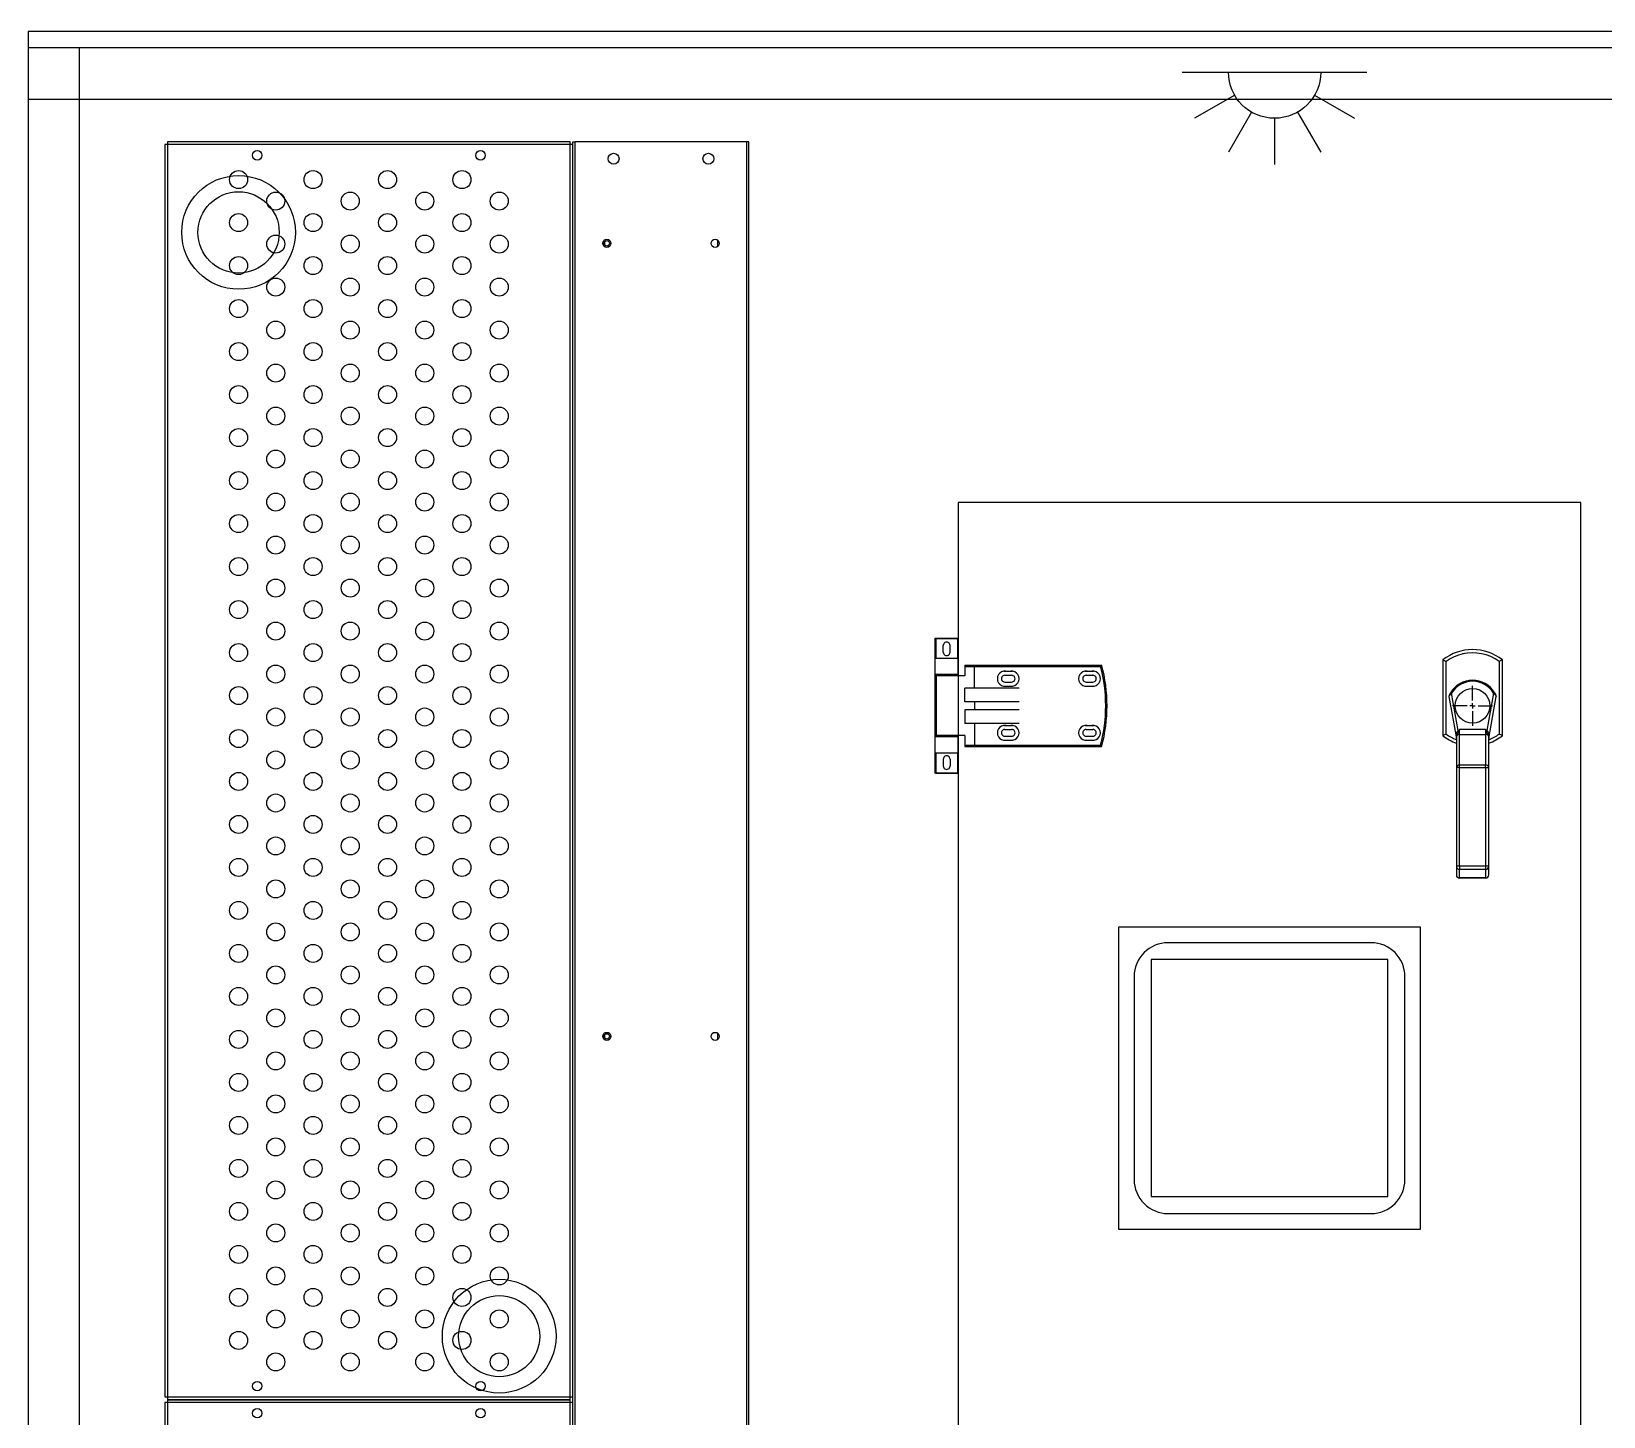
# Model space of a CAD drawing. Header units: millimetres. Extents: x -7350 to 21750, y -6100 to 14306.
# Drawn here: x 2114 to 3276, y 1087 to 2110 of the extents above; entities that cross this region are included whole.
import ezdxf

# ---------------------------------------------------------------- set-up
doc = ezdxf.new("R2010")
doc.units = ezdxf.units.MM
for name, color, linetype in [('____', 7, 'Continuous'), ('Dim', 1, 'Continuous'), ('M01014285018', 7, 'Continuous'), ('M01014285022', 7, 'Continuous'), ('M01024100014-13M', 7, 'Continuous'), ('McDoor', 7, 'Continuous'), ('McFrame', 7, 'Continuous'), ('McPipe', 7, 'Continuous')]:
    doc.layers.add(name, color=color, linetype=linetype)

# ---------------------------------------------------------------- blocks, each defined once
blk = doc.blocks.new('M01014289622')
for p, q in [((301.5, 990.5, 0), (0, 990.5, 0)), ((0, 990.5, 0), (0, 2, 0)), ((299.5, 992.5, 0), (2, 992.5, 0)), ((2, 992.5, 0), (2, 0, 0)), ((299.5, 0, 0), (299.5, 992.5, 0)), ((301.5, 2, 0), (301.5, 990.5, 0)), ((0, 2, 0), (301.5, 2, 0)), ((2, 0, 0), (299.5, 0, 0))]:
    blk.add_line(p, q)
for centre, radius in [((68.25, 982.5, 0), 3.5), ((233.25, 982.5, 0), 3.5), ((54.5, 964.5625, 0), 6.66), ((109.5, 964.5625, 0), 6.66), ((164.5, 964.5625, 0), 6.66), ((219.5, 964.5625, 0), 6.66), ((82, 948.6875, 0), 6.66), ((137, 948.6875, 0), 6.66), ((192, 948.6875, 0), 6.66), ((247, 948.6875, 0), 6.66), ((54.5, 932.8125, 0), 6.66), ((109.5, 932.8125, 0), 6.66), ((164.5, 932.8125, 0), 6.66), ((219.5, 932.8125, 0), 6.66), ((82, 916.9375, 0), 6.66), ((137, 916.9375, 0), 6.66), ((192, 916.9375, 0), 6.66), ((247, 916.9375, 0), 6.66), ((54.5, 901.0625, 0), 6.66), ((109.5, 901.0625, 0), 6.66), ((164.5, 901.0625, 0), 6.66), ((219.5, 901.0625, 0), 6.66), ((82, 885.1875, 0), 6.66), ((137, 885.1875, 0), 6.66), ((192, 885.1875, 0), 6.66), ((247, 885.1875, 0), 6.66), ((54.5, 869.3125, 0), 6.66), ((109.5, 869.3125, 0), 6.66), ((164.5, 869.3125, 0), 6.66), ((219.5, 869.3125, 0), 6.66), ((82, 853.4375, 0), 6.66), ((137, 853.4375, 0), 6.66), ((192, 853.4375, 0), 6.66), ((247, 853.4375, 0), 6.66), ((54.5, 837.5625, 0), 6.66), ((109.5, 837.5625, 0), 6.66), ((164.5, 837.5625, 0), 6.66), ((219.5, 837.5625, 0), 6.66), ((82, 821.6875, 0), 6.66), ((137, 821.6875, 0), 6.66), ((192, 821.6875, 0), 6.66), ((247, 821.6875, 0), 6.66), ((54.5, 805.8125, 0), 6.66), ((109.5, 805.8125, 0), 6.66), ((164.5, 805.8125, 0), 6.66), ((219.5, 805.8125, 0), 6.66), ((82, 789.9375, 0), 6.66), ((137, 789.9375, 0), 6.66), ((192, 789.9375, 0), 6.66), ((247, 789.9375, 0), 6.66), ((54.5, 774.0625, 0), 6.66), ((109.5, 774.0625, 0), 6.66), ((164.5, 774.0625, 0), 6.66), ((219.5, 774.0625, 0), 6.66), ((82, 758.1875, 0), 6.66), ((137, 758.1875, 0), 6.66), ((192, 758.1875, 0), 6.66), ((247, 758.1875, 0), 6.66), ((54.5, 742.3125, 0), 6.66), ((109.5, 742.3125, 0), 6.66), ((164.5, 742.3125, 0), 6.66), ((219.5, 742.3125, 0), 6.66), ((82, 726.4375, 0), 6.66), ((137, 726.4375, 0), 6.66), ((192, 726.4375, 0), 6.66), ((247, 726.4375, 0), 6.66), ((54.5, 710.5625, 0), 6.66), ((109.5, 710.5625, 0), 6.66), ((164.5, 710.5625, 0), 6.66), ((219.5, 710.5625, 0), 6.66), ((82, 694.6875, 0), 6.66), ((137, 694.6875, 0), 6.66), ((192, 694.6875, 0), 6.66), ((247, 694.6875, 0), 6.66), ((54.5, 678.8125, 0), 6.66), ((109.5, 678.8125, 0), 6.66), ((164.5, 678.8125, 0), 6.66), ((219.5, 678.8125, 0), 6.66), ((82, 662.9375, 0), 6.66), ((137, 662.9375, 0), 6.66), ((192, 662.9375, 0), 6.66), ((247, 662.9375, 0), 6.66), ((54.5, 647.0625, 0), 6.66), ((109.5, 647.0625, 0), 6.66), ((164.5, 647.0625, 0), 6.66), ((219.5, 647.0625, 0), 6.66), ((82, 631.1875, 0), 6.66), ((137, 631.1875, 0), 6.66), ((192, 631.1875, 0), 6.66), ((247, 631.1875, 0), 6.66), ((54.5, 615.3125, 0), 6.66), ((109.5, 615.3125, 0), 6.66), ((164.5, 615.3125, 0), 6.66), ((219.5, 615.3125, 0), 6.66), ((82, 599.4375, 0), 6.66), ((137, 599.4375, 0), 6.66), ((192, 599.4375, 0), 6.66), ((247, 599.4375, 0), 6.66), ((54.5, 583.5625, 0), 6.66), ((109.5, 583.5625, 0), 6.66), ((164.5, 583.5625, 0), 6.66), ((219.5, 583.5625, 0), 6.66), ((82, 567.6875, 0), 6.66), ((137, 567.6875, 0), 6.66), ((192, 567.6875, 0), 6.66), ((247, 567.6875, 0), 6.66), ((54.5, 551.8125, 0), 6.66), ((109.5, 551.8125, 0), 6.66), ((164.5, 551.8125, 0), 6.66), ((219.5, 551.8125, 0), 6.66), ((82, 535.9375, 0), 6.66), ((137, 535.9375, 0), 6.66), ((192, 535.9375, 0), 6.66), ((247, 535.9375, 0), 6.66), ((54.5, 520.0625, 0), 6.66), ((109.5, 520.0625, 0), 6.66), ((164.5, 520.0625, 0), 6.66), ((219.5, 520.0625, 0), 6.66), ((82, 504.1875, 0), 6.66), ((137, 504.1875, 0), 6.66), ((192, 504.1875, 0), 6.66), ((247, 504.1875, 0), 6.66), ((54.5, 488.3125, 0), 6.66), ((109.5, 488.3125, 0), 6.66), ((164.5, 488.3125, 0), 6.66), ((219.5, 488.3125, 0), 6.66), ((82, 472.4375, 0), 6.66), ((137, 472.4375, 0), 6.66), ((192, 472.4375, 0), 6.66), ((247, 472.4375, 0), 6.66), ((54.5, 456.5625, 0), 6.66), ((109.5, 456.5625, 0), 6.66), ((164.5, 456.5625, 0), 6.66), ((219.5, 456.5625, 0), 6.66), ((82, 440.6875, 0), 6.66), ((137, 440.6875, 0), 6.66), ((192, 440.6875, 0), 6.66), ((247, 440.6875, 0), 6.66), ((54.5, 424.8125, 0), 6.66), ((109.5, 424.8125, 0), 6.66), ((164.5, 424.8125, 0), 6.66), ((219.5, 424.8125, 0), 6.66), ((82, 408.9375, 0), 6.66), ((137, 408.9375, 0), 6.66), ((192, 408.9375, 0), 6.66), ((247, 408.9375, 0), 6.66), ((54.5, 393.0625, 0), 6.66), ((109.5, 393.0625, 0), 6.66), ((164.5, 393.0625, 0), 6.66), ((219.5, 393.0625, 0), 6.66), ((82, 377.1875, 0), 6.66), ((137, 377.1875, 0), 6.66), ((192, 377.1875, 0), 6.66), ((247, 377.1875, 0), 6.66), ((54.5, 361.3125, 0), 6.66), ((109.5, 361.3125, 0), 6.66), ((164.5, 361.3125, 0), 6.66), ((219.5, 361.3125, 0), 6.66), ((82, 345.4375, 0), 6.66), ((137, 345.4375, 0), 6.66), ((192, 345.4375, 0), 6.66), ((247, 345.4375, 0), 6.66), ((54.5, 329.5625, 0), 6.66), ((109.5, 329.5625, 0), 6.66), ((164.5, 329.5625, 0), 6.66), ((219.5, 329.5625, 0), 6.66), ((82, 313.6875, 0), 6.66), ((137, 313.6875, 0), 6.66), ((192, 313.6875, 0), 6.66), ((247, 313.6875, 0), 6.66), ((54.5, 297.8125, 0), 6.66), ((109.5, 297.8125, 0), 6.66), ((164.5, 297.8125, 0), 6.66), ((219.5, 297.8125, 0), 6.66), ((82, 281.9375, 0), 6.66), ((137, 281.9375, 0), 6.66), ((192, 281.9375, 0), 6.66), ((247, 281.9375, 0), 6.66), ((54.5, 266.0625, 0), 6.66), ((109.5, 266.0625, 0), 6.66), ((164.5, 266.0625, 0), 6.66), ((219.5, 266.0625, 0), 6.66), ((82, 250.1875, 0), 6.66), ((137, 250.1875, 0), 6.66), ((192, 250.1875, 0), 6.66), ((247, 250.1875, 0), 6.66), ((54.5, 234.3125, 0), 6.66), ((109.5, 234.3125, 0), 6.66), ((164.5, 234.3125, 0), 6.66), ((219.5, 234.3125, 0), 6.66), ((82, 218.4375, 0), 6.66), ((137, 218.4375, 0), 6.66), ((192, 218.4375, 0), 6.66), ((247, 218.4375, 0), 6.66), ((54.5, 202.5625, 0), 6.66), ((109.5, 202.5625, 0), 6.66), ((164.5, 202.5625, 0), 6.66), ((219.5, 202.5625, 0), 6.66), ((82, 186.6875, 0), 6.66), ((137, 186.6875, 0), 6.66), ((192, 186.6875, 0), 6.66), ((247, 186.6875, 0), 6.66), ((54.5, 170.8125, 0), 6.66), ((109.5, 170.8125, 0), 6.66), ((164.5, 170.8125, 0), 6.66), ((219.5, 170.8125, 0), 6.66), ((82, 154.9375, 0), 6.66), ((137, 154.9375, 0), 6.66), ((192, 154.9375, 0), 6.66), ((247, 154.9375, 0), 6.66), ((54.5, 139.0625, 0), 6.66), ((109.5, 139.0625, 0), 6.66), ((164.5, 139.0625, 0), 6.66), ((219.5, 139.0625, 0), 6.66), ((82, 123.1875, 0), 6.66), ((137, 123.1875, 0), 6.66), ((192, 123.1875, 0), 6.66), ((247, 123.1875, 0), 6.66), ((54.5, 107.3125, 0), 6.66), ((109.5, 107.3125, 0), 6.66), ((164.5, 107.3125, 0), 6.66), ((219.5, 107.3125, 0), 6.66), ((82, 91.4375, 0), 6.66), ((137, 91.4375, 0), 6.66), ((192, 91.4375, 0), 6.66), ((247, 91.4375, 0), 6.66), ((54.5, 75.5625, 0), 6.66), ((109.5, 75.5625, 0), 6.66), ((164.5, 75.5625, 0), 6.66), ((219.5, 75.5625, 0), 6.66), ((82, 59.6875, 0), 6.66), ((137, 59.6875, 0), 6.66), ((192, 59.6875, 0), 6.66), ((247, 59.6875, 0), 6.66), ((54.5, 43.8125, 0), 6.66), ((109.5, 43.8125, 0), 6.66), ((164.5, 43.8125, 0), 6.66), ((219.5, 43.8125, 0), 6.66), ((82, 27.9375, 0), 6.66), ((137, 27.9375, 0), 6.66), ((192, 27.9375, 0), 6.66), ((247, 27.9375, 0), 6.66), ((68.25, 10, 0), 3.5), ((233.25, 10, 0), 3.5)]:
    blk.add_circle(centre, radius)
blk = doc.blocks.new('M01014286929')
for p, q in [((299.5, 929, 0), (2, 929, 0)), ((2, 929, 0), (2, 0, 0)), ((299.5, 0, 0), (299.5, 929, 0)), ((301.5, 927, 0), (0, 927, 0)), ((0, 927, 0), (0, 2, 0)), ((301.5, 2, 0), (301.5, 927, 0)), ((0, 2, 0), (301.5, 2, 0)), ((2, 0, 0), (299.5, 0, 0))]:
    blk.add_line(p, q)
for centre, radius in [((68.25, 919, 0), 3.5), ((233.25, 919, 0), 3.5), ((54.5, 901.0625, 0), 6.66), ((109.5, 901.0625, 0), 6.66), ((164.5, 901.0625, 0), 6.66), ((219.5, 901.0625, 0), 6.66), ((82, 885.1875, 0), 6.66), ((137, 885.1875, 0), 6.66), ((192, 885.1875, 0), 6.66), ((247, 885.1875, 0), 6.66), ((54.5, 869.3125, 0), 6.66), ((109.5, 869.3125, 0), 6.66), ((164.5, 869.3125, 0), 6.66), ((219.5, 869.3125, 0), 6.66), ((82, 853.4375, 0), 6.66), ((137, 853.4375, 0), 6.66), ((192, 853.4375, 0), 6.66), ((247, 853.4375, 0), 6.66), ((54.5, 837.5625, 0), 6.66), ((109.5, 837.5625, 0), 6.66), ((164.5, 837.5625, 0), 6.66), ((219.5, 837.5625, 0), 6.66), ((82, 821.6875, 0), 6.66), ((137, 821.6875, 0), 6.66), ((192, 821.6875, 0), 6.66), ((247, 821.6875, 0), 6.66), ((54.5, 805.8125, 0), 6.66), ((109.5, 805.8125, 0), 6.66), ((164.5, 805.8125, 0), 6.66), ((219.5, 805.8125, 0), 6.66), ((82, 789.9375, 0), 6.66), ((137, 789.9375, 0), 6.66), ((192, 789.9375, 0), 6.66), ((247, 789.9375, 0), 6.66), ((54.5, 774.0625, 0), 6.66), ((109.5, 774.0625, 0), 6.66), ((164.5, 774.0625, 0), 6.66), ((219.5, 774.0625, 0), 6.66), ((82, 758.1875, 0), 6.66), ((137, 758.1875, 0), 6.66), ((192, 758.1875, 0), 6.66), ((247, 758.1875, 0), 6.66), ((54.5, 742.3125, 0), 6.66), ((109.5, 742.3125, 0), 6.66), ((164.5, 742.3125, 0), 6.66), ((219.5, 742.3125, 0), 6.66), ((82, 726.4375, 0), 6.66), ((137, 726.4375, 0), 6.66), ((192, 726.4375, 0), 6.66), ((247, 726.4375, 0), 6.66), ((54.5, 710.5625, 0), 6.66), ((109.5, 710.5625, 0), 6.66), ((164.5, 710.5625, 0), 6.66), ((219.5, 710.5625, 0), 6.66), ((82, 694.6875, 0), 6.66), ((137, 694.6875, 0), 6.66), ((192, 694.6875, 0), 6.66), ((247, 694.6875, 0), 6.66), ((54.5, 678.8125, 0), 6.66), ((109.5, 678.8125, 0), 6.66), ((164.5, 678.8125, 0), 6.66), ((219.5, 678.8125, 0), 6.66), ((82, 662.9375, 0), 6.66), ((137, 662.9375, 0), 6.66), ((192, 662.9375, 0), 6.66), ((247, 662.9375, 0), 6.66), ((54.5, 647.0625, 0), 6.66), ((109.5, 647.0625, 0), 6.66), ((164.5, 647.0625, 0), 6.66), ((219.5, 647.0625, 0), 6.66), ((82, 631.1875, 0), 6.66), ((137, 631.1875, 0), 6.66), ((192, 631.1875, 0), 6.66), ((247, 631.1875, 0), 6.66), ((54.5, 615.3125, 0), 6.66), ((109.5, 615.3125, 0), 6.66), ((164.5, 615.3125, 0), 6.66), ((219.5, 615.3125, 0), 6.66), ((82, 599.4375, 0), 6.66), ((137, 599.4375, 0), 6.66), ((192, 599.4375, 0), 6.66), ((247, 599.4375, 0), 6.66), ((54.5, 583.5625, 0), 6.66), ((109.5, 583.5625, 0), 6.66), ((164.5, 583.5625, 0), 6.66), ((219.5, 583.5625, 0), 6.66), ((82, 567.6875, 0), 6.66), ((137, 567.6875, 0), 6.66), ((192, 567.6875, 0), 6.66), ((247, 567.6875, 0), 6.66), ((54.5, 551.8125, 0), 6.66), ((109.5, 551.8125, 0), 6.66), ((164.5, 551.8125, 0), 6.66), ((219.5, 551.8125, 0), 6.66), ((82, 535.9375, 0), 6.66), ((137, 535.9375, 0), 6.66), ((192, 535.9375, 0), 6.66), ((247, 535.9375, 0), 6.66), ((54.5, 520.0625, 0), 6.66), ((109.5, 520.0625, 0), 6.66), ((164.5, 520.0625, 0), 6.66), ((219.5, 520.0625, 0), 6.66), ((82, 504.1875, 0), 6.66), ((137, 504.1875, 0), 6.66), ((192, 504.1875, 0), 6.66), ((247, 504.1875, 0), 6.66), ((54.5, 488.3125, 0), 6.66), ((109.5, 488.3125, 0), 6.66), ((164.5, 488.3125, 0), 6.66), ((219.5, 488.3125, 0), 6.66), ((82, 472.4375, 0), 6.66), ((137, 472.4375, 0), 6.66), ((192, 472.4375, 0), 6.66), ((247, 472.4375, 0), 6.66), ((54.5, 456.5625, 0), 6.66), ((109.5, 456.5625, 0), 6.66), ((164.5, 456.5625, 0), 6.66), ((219.5, 456.5625, 0), 6.66), ((82, 440.6875, 0), 6.66), ((137, 440.6875, 0), 6.66), ((192, 440.6875, 0), 6.66), ((247, 440.6875, 0), 6.66), ((54.5, 424.8125, 0), 6.66), ((109.5, 424.8125, 0), 6.66), ((164.5, 424.8125, 0), 6.66), ((219.5, 424.8125, 0), 6.66), ((82, 408.9375, 0), 6.66), ((137, 408.9375, 0), 6.66), ((192, 408.9375, 0), 6.66), ((247, 408.9375, 0), 6.66), ((54.5, 393.0625, 0), 6.66), ((109.5, 393.0625, 0), 6.66), ((164.5, 393.0625, 0), 6.66), ((219.5, 393.0625, 0), 6.66), ((82, 377.1875, 0), 6.66), ((137, 377.1875, 0), 6.66), ((192, 377.1875, 0), 6.66), ((247, 377.1875, 0), 6.66), ((54.5, 361.3125, 0), 6.66), ((109.5, 361.3125, 0), 6.66), ((164.5, 361.3125, 0), 6.66), ((219.5, 361.3125, 0), 6.66), ((82, 345.4375, 0), 6.66), ((137, 345.4375, 0), 6.66), ((192, 345.4375, 0), 6.66), ((247, 345.4375, 0), 6.66), ((54.5, 329.5625, 0), 6.66), ((109.5, 329.5625, 0), 6.66), ((164.5, 329.5625, 0), 6.66), ((219.5, 329.5625, 0), 6.66), ((82, 313.6875, 0), 6.66), ((137, 313.6875, 0), 6.66), ((192, 313.6875, 0), 6.66), ((247, 313.6875, 0), 6.66), ((54.5, 297.8125, 0), 6.66), ((109.5, 297.8125, 0), 6.66), ((164.5, 297.8125, 0), 6.66), ((219.5, 297.8125, 0), 6.66), ((82, 281.9375, 0), 6.66), ((137, 281.9375, 0), 6.66), ((192, 281.9375, 0), 6.66), ((247, 281.9375, 0), 6.66), ((54.5, 266.0625, 0), 6.66), ((109.5, 266.0625, 0), 6.66), ((164.5, 266.0625, 0), 6.66), ((219.5, 266.0625, 0), 6.66), ((82, 250.1875, 0), 6.66), ((137, 250.1875, 0), 6.66), ((192, 250.1875, 0), 6.66), ((247, 250.1875, 0), 6.66), ((54.5, 234.3125, 0), 6.66), ((109.5, 234.3125, 0), 6.66), ((164.5, 234.3125, 0), 6.66), ((219.5, 234.3125, 0), 6.66), ((82, 218.4375, 0), 6.66), ((137, 218.4375, 0), 6.66), ((192, 218.4375, 0), 6.66), ((247, 218.4375, 0), 6.66), ((54.5, 202.5625, 0), 6.66), ((109.5, 202.5625, 0), 6.66), ((164.5, 202.5625, 0), 6.66), ((219.5, 202.5625, 0), 6.66), ((82, 186.6875, 0), 6.66), ((137, 186.6875, 0), 6.66), ((192, 186.6875, 0), 6.66), ((247, 186.6875, 0), 6.66), ((54.5, 170.8125, 0), 6.66), ((109.5, 170.8125, 0), 6.66), ((164.5, 170.8125, 0), 6.66), ((219.5, 170.8125, 0), 6.66), ((82, 154.9375, 0), 6.66), ((137, 154.9375, 0), 6.66), ((192, 154.9375, 0), 6.66), ((247, 154.9375, 0), 6.66), ((54.5, 139.0625, 0), 6.66), ((109.5, 139.0625, 0), 6.66), ((164.5, 139.0625, 0), 6.66), ((219.5, 139.0625, 0), 6.66), ((82, 123.1875, 0), 6.66), ((137, 123.1875, 0), 6.66), ((192, 123.1875, 0), 6.66), ((247, 123.1875, 0), 6.66), ((54.5, 107.3125, 0), 6.66), ((109.5, 107.3125, 0), 6.66), ((164.5, 107.3125, 0), 6.66), ((219.5, 107.3125, 0), 6.66), ((82, 91.4375, 0), 6.66), ((137, 91.4375, 0), 6.66), ((192, 91.4375, 0), 6.66), ((247, 91.4375, 0), 6.66), ((54.5, 75.5625, 0), 6.66), ((109.5, 75.5625, 0), 6.66), ((164.5, 75.5625, 0), 6.66), ((219.5, 75.5625, 0), 6.66), ((82, 59.6875, 0), 6.66), ((137, 59.6875, 0), 6.66), ((192, 59.6875, 0), 6.66), ((247, 59.6875, 0), 6.66), ((54.5, 43.8125, 0), 6.66), ((109.5, 43.8125, 0), 6.66), ((164.5, 43.8125, 0), 6.66), ((219.5, 43.8125, 0), 6.66), ((82, 27.9375, 0), 6.66), ((137, 27.9375, 0), 6.66), ((192, 27.9375, 0), 6.66), ((247, 27.9375, 0), 6.66), ((68.25, 10, 0), 3.5), ((233.25, 10, 0), 3.5)]:
    blk.add_circle(centre, radius)
blk = doc.blocks.new('84_Eliminate_16M')
at = {"layer": 'M01014285018', "color": 7, "linetype": 'Continuous'}
for p, q in [((0, 0, 0), (0, 1921.5, 0)), ((0, 1921.5, 0), (1.5, 1921.5, 0)), ((128.5, 1921.5, 0), (1.5, 1921.5, 0)), ((1.5, 1921.5, 0), (1.5, 1921.5, 0)), ((1.5, 0, 0), (1.5, 1921.5, 0)), ((130, 1921.5, 0), (128.5, 1921.5, 0)), ((128.5, 1921.5, 0), (128.5, 1921.5, 0)), ((128.5, 0, 0), (128.5, 1921.5, 0)), ((130, 0, 0), (130, 1921.5, 0))]:
    blk.add_line(p, q, dxfattribs=at)
for centre, radius in [((30, 1909, 0), 4), ((100, 1909, 0), 4), ((25, 1846.5, 0), 3), ((105, 1846.5, 0), 3), ((25, 1260.8, 0), 3), ((105, 1260.8, 0), 3)]:
    blk.add_circle(centre, radius, dxfattribs=at)
at = {"layer": 'M01014285022', "color": 7, "linetype": 'Continuous'}
for centre in [(25, 1846.5, 0), (25, 1260.8, 0)]:
    blk.add_circle(centre, 2, dxfattribs=at)
at = {"layer": 'M01024100014-13M', "color": 7, "linetype": 'Continuous'}
for p, q in [((23.2, 1847.3, 0), (23.2, 1845.7, 0)), ((106.8, 1848.9, 0), (106.8, 1844.1, 0)), ((23.2, 1261.5, 0), (23.2, 1260, 0)), ((106.8, 1263.1, 0), (106.8, 1258.4, 0))]:
    blk.add_line(p, q, dxfattribs=at)
blk = doc.blocks.new('MXE-B Mid G-Door_3_1750')
at = {"color": 7, "linetype": 'Continuous'}
for p, q in [((460, 1750), (0, 1750)), ((0, 1750), (0, 0)), ((460, 0), (460, 1750))]:
    blk.add_line(p, q, dxfattribs=at)
at = {"color": 7, "linetype": 'Continuous', "lineweight": 25, "extrusion": (-1.22461e-16, 0, -1)}
for p, q in [((-17, 1550.5), (-17, 1649.5)), ((-16.5, 1649.5), (-17, 1649.5)), ((-16.5, 1650), (-0.5, 1650)), ((-16.5, 1649.5), (-16.5, 1650)), ((-0.5, 1649.5), (-16.5, 1649.5)), ((-16.5, 1649.5), (-16.5, 1635)), ((-16.5, 1623), (-16.5, 1577)), ((-16.5, 1565), (-16.5, 1550.5)), ((-17, 1550.5), (-16.5, 1550.5)), ((-16.5, 1550.5), (-0.5, 1550.5)), ((-16.5, 1550), (-16.5, 1550.5)), ((-0.5, 1550), (-16.5, 1550))]:
    blk.add_line(p, q, dxfattribs=at)
at = {"color": 7, "linetype": 'Continuous', "lineweight": 25, "extrusion": (1.22461e-16, 0, -1)}
for p, q in [((-0.5, 1649.5), (-0.5, 1650)), ((-0.5, 1649.5), (-0.5, 1635)), ((-0.5, 1649.5), (0, 1649.5)), ((0, 1622), (0, 1649.5)), ((-0.5, 1623), (-0.5, 1622)), ((-0.5, 1578), (-0.5, 1577)), ((0, 1550.5), (0, 1578)), ((-0.5, 1565), (-0.5, 1550.5)), ((-0.5, 1550), (-0.5, 1550.5)), ((0, 1550.5), (-0.5, 1550.5))]:
    blk.add_line(p, q, dxfattribs=at)
for p, q in [((-11, 1639.5), (-11, 1644.5)), ((-6, 1639.5), (-6, 1644.5)), ((0, 1635), (-17, 1635)), ((5, 1630), (5, 1622)), ((5, 1630), (106, 1630)), ((5, 1629), (105.3, 1629)), ((12, 1613), (12, 1630)), ((358, 1633.9), (358, 1577.9)), ((360.4, 1579.1), (360.4, 1632.7)), ((399.6, 1632.7), (399.6, 1579.1)), ((402, 1577.9), (402, 1633.9)), ((0, 1623), (-17, 1623)), ((-16, 1578), (-16, 1622)), ((5, 1622), (-16, 1622)), ((33.8, 1625.5), (40.2, 1625.5)), ((33.8, 1614.5), (40.2, 1614.5)), ((34.5, 1622.5), (39.5, 1622.5)), ((34.5, 1617.5), (39.5, 1617.5)), ((93.8, 1625.5), (100.2, 1625.5)), ((93.8, 1614.5), (100.2, 1614.5)), ((94.5, 1622.5), (99.5, 1622.5)), ((94.5, 1617.5), (99.5, 1617.5)), ((5, 1603), (5, 1613)), ((45, 1613), (5, 1613)), ((45, 1603), (5, 1603)), ((12, 1603), (12, 1597)), ((362.5, 1606.9), (368, 1575.8)), ((369.4, 1581.7), (364.5, 1609.4)), ((395.5, 1609.4), (390.6, 1581.7)), ((392, 1575.8), (397.5, 1606.9)), ((5, 1597), (5, 1587)), ((45, 1597), (5, 1597)), ((45, 1587), (5, 1587)), ((12, 1587), (12, 1570)), ((33.8, 1585.5), (40.2, 1585.5)), ((34.5, 1582.5), (39.5, 1582.5)), ((93.8, 1585.5), (100.2, 1585.5)), ((94.5, 1582.5), (99.5, 1582.5)), ((389.6, 1582.4), (370.4, 1582.4)), ((370.4, 1578.7), (370.4, 1582.4)), ((389.6, 1582.4), (389.6, 1578.7)), ((0, 1577), (-17, 1577)), ((5, 1578), (-16, 1578)), ((5, 1578), (5, 1570)), ((5, 1571), (105.3, 1571)), ((5, 1570), (106, 1570)), ((33.8, 1574.5), (40.2, 1574.5)), ((34.5, 1577.5), (39.5, 1577.5)), ((93.8, 1574.5), (100.2, 1574.5)), ((94.5, 1577.5), (99.5, 1577.5)), ((368, 1577.6), (368, 1576.9)), ((368, 1576.9), (368, 1554.3)), ((370.4, 1578.7), (389.6, 1578.7)), ((370.4, 1556.2), (370.4, 1578.7)), ((389.6, 1578.7), (389.6, 1556.2)), ((392, 1575.8), (392.2, 1578)), ((392, 1576.9), (392, 1577.6)), ((392, 1554.3), (392, 1576.9)), ((0, 1565), (-17, 1565)), ((-11, 1560.5), (-11, 1555.5)), ((-6, 1560.5), (-6, 1555.5)), ((389.6, 1556.2), (370.4, 1556.2)), ((370.4, 1554.3), (370.4, 1556.2)), ((389.6, 1554.3), (389.6, 1556.2)), ((368, 1554.3), (368, 1481.5)), ((370.4, 1554.3), (368, 1554.3)), ((370.4, 1554.3), (389.6, 1554.3)), ((370.4, 1481.5), (370.4, 1554.3)), ((389.6, 1554.3), (389.6, 1481.5)), ((389.6, 1554.3), (392, 1554.3)), ((392, 1481.5), (392, 1554.3)), ((368, 1481.5), (368, 1475.1)), ((370.4, 1481.5), (368, 1481.5)), ((389.6, 1481.5), (370.4, 1481.5)), ((370.4, 1481.5), (370.4, 1479.3)), ((370.4, 1479.3), (389.6, 1479.3)), ((370.4, 1472.9), (370.4, 1479.3)), ((392, 1481.5), (389.6, 1481.5)), ((389.6, 1481.5), (389.6, 1479.3)), ((389.6, 1479.3), (389.6, 1472.9)), ((392, 1475.1), (392, 1481.5)), ((389.6, 1472.9), (370.4, 1472.9)), ((370.4, 1472.9), (370.4, 1472.7)), ((389.6, 1472.7), (370.4, 1472.7)), ((389.6, 1472.9), (389.6, 1472.7))]:
    blk.add_line(p, q)
for points in [[(363.8, 1609.8), (363.8, 1609.8), (363.8, 1609.8), (363.9, 1609.7), (364, 1609.7), (364.1, 1609.6), (364.2, 1609.6), (364.3, 1609.5), (364.5, 1609.4)], [(396.2, 1609.8), (396.2, 1609.8), (396.2, 1609.8), (396.1, 1609.7), (396, 1609.7), (395.9, 1609.6), (395.8, 1609.6), (395.7, 1609.5), (395.5, 1609.4)], [(369.4, 1581.7), (369.4, 1581.6), (369.5, 1581.5), (369.6, 1581.4), (369.6, 1581.3), (369.7, 1581.2), (369.8, 1581.1), (369.8, 1581.1), (369.9, 1581)], [(390.1, 1581), (390.2, 1581.1), (390.2, 1581.1), (390.3, 1581.2), (390.4, 1581.3), (390.4, 1581.4), (390.5, 1581.5), (390.6, 1581.6), (390.6, 1581.7)], [(367.8, 1578), (367.9, 1577), (367.9, 1576.4), (368, 1575.9), (368, 1575.8)]]:
    blk.add_lwpolyline(points)
blk.add_circle((380, 1600), 12.8)
at = {"color": 7, "linetype": 'Continuous', "lineweight": 25, "extrusion": (-1.22461e-16, 0, -1)}
for centre, start, end in [((16.5, 1649.5), 0, 90), ((16.5, 1550.5), 270, 0)]:
    blk.add_arc(centre, 0.5, start, end, dxfattribs=at)
at = {"color": 7, "linetype": 'Continuous', "lineweight": 25, "extrusion": (1.22461e-16, 0, -1)}
for centre, start, end in [((0.5, 1649.5), 90, 180), ((0.5, 1550.5), 180, 270)]:
    blk.add_arc(centre, 0.5, start, end, dxfattribs=at)
for centre, radius, start, end in [((-8.5, 1644.5), 2.5, 359.9853, 179.9927), ((-8.5, 1639.5), 2.5, 179.9853, 0), ((380, 1605.9), 35.6, 51.8428, 128.1572), ((380, 1605.9), 33.2, 78.3893, 126.1713), ((380, 1605.9), 33.2, 53.8287, 102.95), ((-5.5, 1600), 114.5, 345.3286, 14.6714), ((-4.5, 1600), 114.5, 344.8107, 15.1893), ((-17.8, 1621.7), 1.78, 8.2743, 44.8557), ((0.8, 1621.7), 1.78, 135.1443, 171.7257), ((34.5, 1620), 5.54, 82.9573, 277.0427), ((34.5, 1620), 2.5, 89.9853, 270), ((39.5, 1620), 5.54, 262.9573, 97.0427), ((39.5, 1620), 2.5, 269.9853, 89.9927), ((94.5, 1620), 5.54, 82.9573, 277.0427), ((94.5, 1620), 2.5, 89.9853, 270), ((99.5, 1620), 5.54, 262.9573, 97.0427), ((99.5, 1620), 2.5, 269.9853, 89.9927), ((380, 1600), 18.9, 31.1991, 148.8009), ((380, 1600), 18.1, 31.1991, 148.8009), ((363.3, 1607), 0.8, 157.2035, 190), ((396.7, 1607), 0.8, 350, 22.7965), ((34.5, 1580), 5.54, 82.9573, 277.0427), ((34.5, 1580), 2.5, 90, 270.0147), ((39.5, 1580), 5.54, 262.9573, 97.0427), ((39.5, 1580), 2.5, 270.0073, 90.0147), ((94.5, 1580), 5.54, 82.9573, 277.0427), ((94.5, 1580), 2.5, 90, 270.0147), ((99.5, 1580), 5.54, 262.9573, 97.0427), ((99.5, 1580), 2.5, 270.0073, 90.0147), ((-17.8, 1578.3), 1.78, 315.1443, 351.7257), ((0.8, 1578.3), 1.78, 188.2743, 224.8557), ((380, 1605.9), 35.6, 231.8428, 250.3062), ((380, 1605.9), 33.2, 233.8287, 248.817), ((367.5, 1577.5), 0.518, 4.6656, 55.412), ((370.2, 1576.6), 2.18, 83.4591, 171.4483), ((365.6, 1575.4), 2.4, 0, 10), ((389.8, 1576.6), 2.18, 8.5517, 96.5409), ((380, 1605.9), 33.2, 291.183, 306.1713), ((392.5, 1577.5), 0.518, 124.5882, 175.3345), ((380, 1605.9), 35.6, 289.6938, 308.1572), ((394.4, 1575.4), 2.4, 170, 180), ((-8.5, 1560.5), 2.5, 360, 180.0147), ((370.2, 1554), 2.18, 83.4591, 171.4483), ((389.8, 1554), 2.18, 8.5518, 96.5408), ((-8.5, 1555.5), 2.5, 180.0073, 0.0147), ((370.3, 1481.6), 2.31, 182.5367, 272.3301), ((370.4, 1475.1), 2.4, 180, 270), ((370.3, 1475.2), 2.31, 182.5367, 272.3301), ((389.7, 1481.6), 2.31, 267.67, 357.4633), ((389.6, 1475.1), 2.4, 270, 0), ((389.7, 1475.2), 2.31, 267.67, 357.4633)]:
    blk.add_arc(centre, radius, start, end)
for points in [[(358, 1633.9), (358.8, 1633.5), (359.6, 1633.1), (360.4, 1632.7)], [(402, 1633.9), (401.2, 1633.5), (400.4, 1633.1), (399.6, 1632.7)], [(369.9, 1581), (370.1, 1581.4), (370.2, 1581.9), (370.4, 1582.4)], [(390.1, 1581), (389.9, 1581.4), (389.8, 1581.9), (389.6, 1582.4)], [(360.4, 1579.1), (359.6, 1578.7), (358.8, 1578.3), (358, 1577.9)], [(402, 1577.9), (401.2, 1578.3), (400.4, 1578.7), (399.6, 1579.1)]]:
    blk.add_open_spline(points, degree=3)
for points, knots in [([(363.8, 1609.8), (363.6, 1609.6), (363.5, 1609.3), (363.2, 1608.8), (363.1, 1608.6), (362.9, 1608.1), (362.8, 1607.9), (362.6, 1607.6), (362.6, 1607.5), (362.6, 1607.4), (362.6, 1607.4), (362.5, 1607.3), (362.5, 1607.3), (362.5, 1607.3)], [0, 0, 0, 0, 0.25, 0.25, 0.5, 0.5, 0.75, 0.75, 0.875, 0.875, 0.9375, 0.9375, 1, 1, 1, 1]), ([(362.5, 1606.9), (362.5, 1606.9), (362.5, 1606.9), (362.6, 1607), (362.6, 1607.1), (362.7, 1607.3), (362.8, 1607.4), (363, 1607.6), (363, 1607.7), (363.2, 1607.9), (363.3, 1608.1), (363.5, 1608.3), (363.7, 1608.5), (364, 1608.9), (364.2, 1609.1), (364.5, 1609.4)], [0, 0, 0, 0, 0.125, 0.125, 0.25, 0.25, 0.375, 0.375, 0.5, 0.5, 0.625, 0.625, 0.75, 0.75, 1, 1, 1, 1]), ([(395.5, 1609.4), (395.8, 1609.1), (396, 1608.9), (396.4, 1608.5), (396.5, 1608.3), (396.7, 1608.1), (396.8, 1607.9), (397, 1607.7), (397, 1607.6), (397.2, 1607.4), (397.3, 1607.3), (397.4, 1607.1), (397.4, 1607), (397.5, 1606.9), (397.5, 1606.9), (397.5, 1606.9)], [0, 0, 0, 0, 0.25, 0.25, 0.375, 0.375, 0.5, 0.5, 0.625, 0.625, 0.75, 0.75, 0.875, 0.875, 1, 1, 1, 1]), ([(397.5, 1607.3), (397.5, 1607.3), (397.5, 1607.3), (397.4, 1607.4), (397.4, 1607.4), (397.4, 1607.5), (397.4, 1607.6), (397.3, 1607.8), (397.2, 1607.9), (397.1, 1608.1), (397.1, 1608.2), (396.9, 1608.6), (396.8, 1608.8), (396.5, 1609.3), (396.4, 1609.6), (396.2, 1609.8)], [0, 0, 0, 0, 0.0625, 0.0625, 0.125, 0.125, 0.25, 0.25, 0.375, 0.375, 0.5, 0.5, 0.75, 0.75, 1, 1, 1, 1]), ([(369.4, 1581.7), (369.3, 1581.5), (369.1, 1581.4), (368.8, 1581.1), (368.7, 1581), (368.5, 1580.7), (368.4, 1580.6), (368.2, 1580.3), (368.1, 1580.2), (367.9, 1579.7), (367.8, 1579.4), (367.7, 1578.7), (367.7, 1578.3), (367.8, 1578)], [0, 0, 0, 0, 0.125, 0.125, 0.25, 0.25, 0.375, 0.375, 0.5, 0.5, 0.75, 0.75, 1, 1, 1, 1]), ([(368, 1577.6), (368, 1577.7), (368, 1577.9), (368.1, 1578.2), (368.1, 1578.4), (368.2, 1578.7), (368.3, 1578.8), (368.5, 1579.1), (368.6, 1579.2), (368.8, 1579.4), (368.9, 1579.5), (369.2, 1579.8), (369.3, 1579.9), (369.5, 1580.2), (369.6, 1580.4), (369.8, 1580.7), (369.8, 1580.8), (369.9, 1581)], [0, 0, 0, 0, 0.125, 0.125, 0.25, 0.25, 0.375, 0.375, 0.5, 0.5, 0.625, 0.625, 0.75, 0.75, 0.875, 0.875, 1, 1, 1, 1]), ([(369.4, 1581.7), (369.5, 1581.8), (369.7, 1581.9), (369.9, 1582), (370, 1582.2), (370.2, 1582.3), (370.4, 1582.4), (370.4, 1582.4), (370.4, 1582.4), (370.4, 1582.4)], [0, 0, 0, 0, 0.000785588, 0.000785588, 0.000785588, 0.001571314, 0.001571314, 0.001571314, 0.001586806, 0.001586806, 0.001586806, 0.001586806]), ([(390.6, 1581.7), (390.5, 1581.8), (390.3, 1581.9), (390.1, 1582), (390, 1582.2), (389.8, 1582.3), (389.6, 1582.4), (389.6, 1582.4), (389.6, 1582.4), (389.6, 1582.4)], [0, 0, 0, 0, 0.000785588, 0.000785588, 0.000785588, 0.001571314, 0.001571314, 0.001571314, 0.001586806, 0.001586806, 0.001586806, 0.001586806]), ([(390.1, 1581), (390.2, 1580.8), (390.2, 1580.7), (390.4, 1580.4), (390.5, 1580.2), (390.7, 1579.9), (390.8, 1579.8), (391.1, 1579.5), (391.2, 1579.4), (391.4, 1579.2), (391.5, 1579.1), (391.7, 1578.8), (391.8, 1578.7), (391.9, 1578.4), (391.9, 1578.2), (392, 1577.9), (392, 1577.7), (392, 1577.6)], [0, 0, 0, 0, 0.125, 0.125, 0.25, 0.25, 0.375, 0.375, 0.5, 0.5, 0.625, 0.625, 0.75, 0.75, 0.875, 0.875, 1, 1, 1, 1]), ([(392.2, 1578), (392.3, 1578.3), (392.3, 1578.7), (392.2, 1579.2), (392.2, 1579.4), (392.1, 1579.7), (392.1, 1579.9), (391.9, 1580.2), (391.8, 1580.3), (391.6, 1580.6), (391.5, 1580.7), (391.3, 1581), (391.2, 1581.1), (390.9, 1581.4), (390.7, 1581.5), (390.6, 1581.7)], [0, 0, 0, 0, 0.25, 0.25, 0.375, 0.375, 0.5, 0.5, 0.625, 0.625, 0.75, 0.75, 0.875, 0.875, 1, 1, 1, 1])]:
    blk.add_open_spline(points, degree=3, knots=knots)
at = {"layer": 'Dim', "color": 0}
for p, q in [((380, 1604), (380, 1614.8)), ((376, 1600), (365.2, 1600)), ((380, 1600), (378, 1600)), ((380, 1600), (380, 1602)), ((380, 1600), (380, 1598)), ((380, 1600), (382, 1600)), ((380, 1596), (380, 1585.2)), ((384, 1600), (394.8, 1600))]:
    blk.add_line(p, q, dxfattribs=at)
blk = doc.blocks.new('A$C41DE083D')
at = {"linetype": 'Continuous'}
for p, q in [((51.1, 29.5), (34.1, 59.1)), ((68.2, 34.1), (68.2, 68.2)), ((85.2, 29.5), (102.3, 59.1)), ((38.7, 17), (9.1, 34.1)), ((97.7, 17), (127.2, 34.1)), ((0, 0), (136.4, 0))]:
    blk.add_line(p, q, dxfattribs=at)
blk.add_arc((68.2, 0), 34.1, 0, 180, dxfattribs=at)
blk = doc.blocks.new('InspectLamp')
at = {"layer": '____', "xscale": -1, "rotation": 180}
blk.add_blockref('A$C41DE083D', (-68.2, 0), dxfattribs=at)
blk = doc.blocks.new('InspectWindowRect')
at = {"layer": 'McDoor'}
for points in [[(-111.5, -111.5), (111.5, -111.5), (111.5, 111.5), (-111.5, 111.5)], [(-87.5, -87.5), (87.5, -87.5), (87.5, 87.5), (-87.5, 87.5)]]:
    blk.add_lwpolyline(points, close=True, dxfattribs=at)
blk.add_lwpolyline([(-75, -100), (75, -100, 0.414214), (100, -75), (100, 75, 0.414214), (75, 100), (-75, 100, 0.414214), (-100, 75), (-100, -75, 0.414214)], format="xyb", close=True, dxfattribs=at)

msp = doc.modelspace()

# ---------------------------------------------------------------- linework, layer by layer
for centre in [(2267.5, 1961.6), (2460, 1146.4)]:
    msp.add_circle(centre, 30)
at = {"layer": 'McFrame', "color": 5}
for p, q in [((2150, 12), (2150, 2098)), ((2112, 2060), (4187, 2060))]:
    msp.add_line(p, q, dxfattribs=at)
at = {"layer": 'McFrame'}
for points in [[(2112, 0), (4187, 0), (4187, 2110), (2112, 2110)], [(2112, 12), (4187, 12), (4187, 2098), (2112, 2098)]]:
    msp.add_lwpolyline(points, close=True, dxfattribs=at)
at = {"layer": 'McPipe'}
for centre in [(2267.5, 1961.6), (2460, 1146.4)]:
    msp.add_circle(centre, 42, dxfattribs=at)

# ---------------------------------------------------------------- block references
for name, p in [('M01014286929', (2213, 1099.5)), ('84_Eliminate_16M', (2514.5, 107)), ('M01014289622', (2213, 107))]:
    msp.add_blockref(name, p)
at = {"layer": 'McDoor'}
for name, p in [('InspectLamp', (3032.75, 2080)), ('MXE-B Mid G-Door_3_1750', (2799, 12)), ('InspectWindowRect', (3029, 1337))]:
    msp.add_blockref(name, p, dxfattribs=at)

doc.saveas('drawing.dxf')
